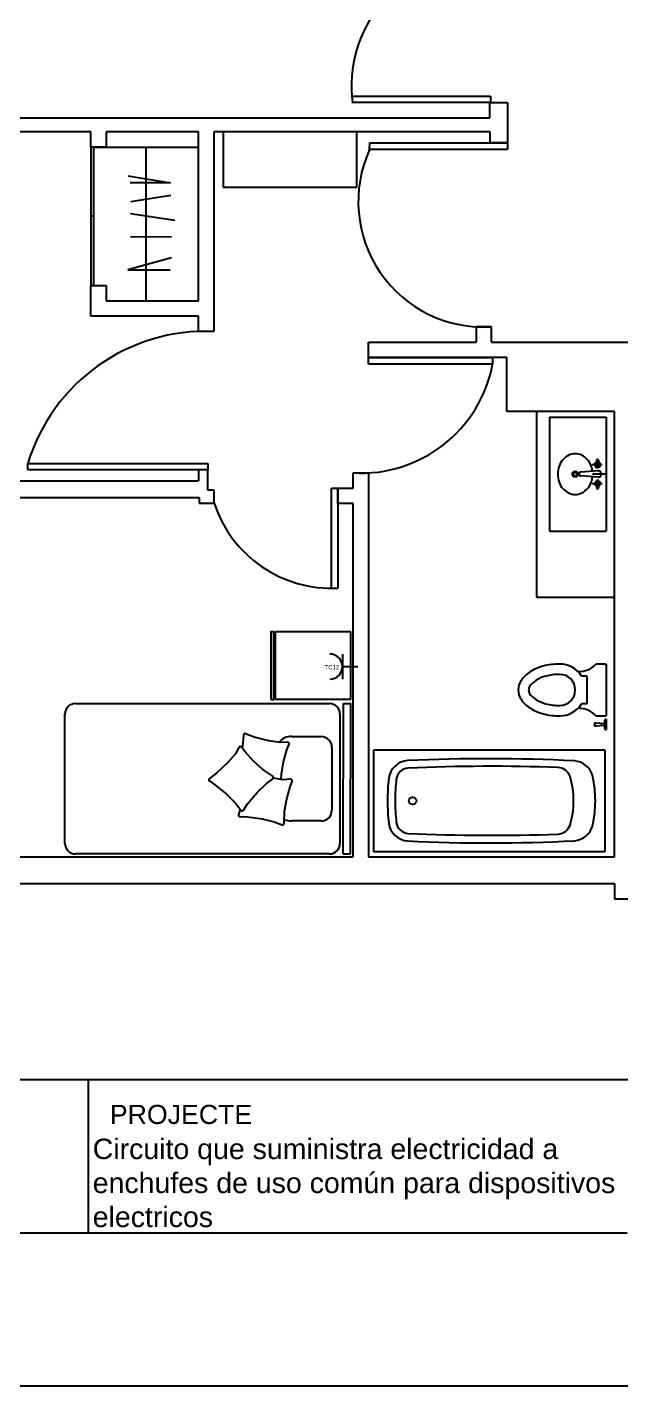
# Model space of a CAD drawing. Header units: millimetres. Extents: x 2377 to 4712, y -254 to 3188.
# Drawn here: x 2511.4 to 2589, y 1298.2 to 1475.9 of the extents above; entities that cross this region are included whole.
import ezdxf

# ---------------------------------------------------------------- set-up
doc = ezdxf.new("R2010")
doc.units = ezdxf.units.MM
doc.layers.add('Enchufes', color=30, linetype='Continuous')
doc.layers.add('Mobiliario', color=254, linetype='Continuous')
doc.styles.get("Standard").update_dxf_attribs({"font": 'arial.ttf'})

# ---------------------------------------------------------------- blocks, each defined once
blk = doc.blocks.new('*U7')
for p, q in [((-976.2, 0.3), (-976.2, -499.7)), ((-526.2, 0.3), (-976.2, 0.3)), ((-526.2, 0.3), (-526.2, -499.7)), ((500, -0.3), (-500, 0.3)), ((-500, -48.3), (-500, 0.3)), ((500, -48.8), (-500, -48.3)), ((-430, -71.4), (430, -71.4)), ((500, -48.8), (500, -0.3)), ((-500, -1830), (-500, -141.4)), ((-209.2, -124.8), (209.2, -124.8)), ((500, -141.4), (500, -1830)), ((-280.5, -391.6), (-280.5, -196)), ((280.5, -196), (280.5, -391.6)), ((-526.2, -499.7), (-976.2, -499.7)), ((430, -1900), (-430, -1900))]:
    blk.add_line(p, q)
for points in [[(5, -461), (-31.1, -459.9), (-112.9, -445.4), (-193, -423.2), (-229.4, -409.2, 0.550421), (-243.6, -419.7), (-239.9, -469.3), (-252.7, -543.4), (-277, -641.2), (-299.4, -699, 0.502905), (-290.4, -713.2), (-235.5, -717.5), (-203.7, -720.9)], [(204.7, -733.7), (237.6, -746.1, 0.517444), (251.8, -736.5), (252.9, -686.9), (267.1, -588.8), (285.5, -507.9), (305.6, -456.2, 0.51806), (296.2, -441.9), (215.9, -439.4), (134.1, -424.9), (54, -402.7), (17.6, -388.7, 0.550421), (3.4, -399.3), (7.1, -448.8), (-4.2, -514)]]:
    blk.add_lwpolyline(points, format="xyb")
blk.add_lwpolyline([(-526.3, -530.5), (-526.3, -510.8), (-976.2, -510.8), (-976.2, -530.5)], close=True)
blk.add_lwpolyline([(-108.6, -816.7), (-38.8, -889.4), (-1.9, -939.1, 0.502905), (15, -939.1), (47.8, -895), (100.9, -827.9), (165.1, -763.6), (209.9, -729.8, 0.517444), (209.3, -712.7), (167.9, -685.3), (92.5, -621), (33.8, -562.3), (0.9, -517.7, 0.51806), (-16.2, -518), (-61.2, -584.6), (-117, -646.1), (-178.5, -702.1), (-209.8, -725.4, 0.550421), (-208.4, -743.1), (-164.5, -766.4)], format="xyb", close=True)
for centre, radius, start, end in [((-430, -141.4), 70, 90, 180), ((430, -141.4), 70, 0, 90), ((-209.2, -196), 71.3, 89.99639, 180), ((209.2, -196), 71.3, 0, 90), ((-174.8, -395.7), 105.8, 177.773, 230.96522), ((174.8, -395.7), 105.8, 334.56547, 2.227), ((-430, -1830), 70, 180, 270), ((430, -1830), 70, 270, 0)]:
    blk.add_arc(centre, radius, start, end)
blk = doc.blocks.new('bn04-7')
for p, q in [((0, 0), (0, -0.147)), ((-0.6, 0), (0.6, 0)), ((-0.6, -0.6), (-0.6, 0)), ((-0.058, -0.092), (-0.151, -0.092)), ((-0.122, -0.087), (-0.112, -0.087)), ((-0.122, -0.098), (-0.112, -0.098)), ((-0.1, -0.148), (-0.1, -0.045)), ((-0.033, -0.08), (-0.02, -0.271)), ((0.034, -0.086), (0.02, -0.271)), ((0.058, -0.092), (0.151, -0.092)), ((0.1, -0.148), (0.1, -0.045)), ((0.122, -0.087), (0.112, -0.087)), ((0.122, -0.098), (0.112, -0.098)), ((0.6, -0.6), (0.6, 0)), ((-0.005, -0.286), (0.005, -0.286)), ((-0.6, -0.6), (0.6, -0.6))]:
    blk.add_line(p, q)
for centre, radius in [((-0.1, -0.092), 0.0118), ((0.1, -0.092), 0.0118), ((0, -0.328), 0.03), ((0, -0.328), 0.02)]:
    blk.add_circle(centre, radius)
for centre, radius, start, end in [((-0.142, -0.092), 0.0118, 39.1354, 320.8646), ((-0.131, -0.083), 0.0025, 219.1354, 256.4029), ((-0.131, -0.101), 0.0025, 103.5971, 140.8646), ((-0.123, -0.049), 0.0381, 256.4029, 272.0458), ((-0.123, -0.136), 0.0381, 87.9542, 103.5971), ((-0.1, -0.092), 0.0299, 191.7173, 168.2827), ((-0.1, -0.092), 0.0235, 194.2864, 165.7136), ((-0.112, -0.084), 0.003, 270, 324.6965), ((-0.112, -0.101), 0.003, 35.3035, 90), ((0.055, -0.103), 0.0911, 153.0547, 165.3672), ((-0.006, -0.094), 0.0379, 104.9144, 122.742), ((0, -0.113), 0.0583, 90, 104.9144), ((0, -0.113), 0.0583, 75.0856, 90), ((0.005, -0.094), 0.0379, 57.258, 75.0856), ((-0.056, -0.103), 0.0911, 14.6328, 26.9453), ((0.025, -0.085), 0.00867, 0, 32.7882), ((0.025, -0.085), 0.00867, 350.3449, 0), ((0.1, -0.092), 0.0299, 11.7173, 348.2827), ((0.1, -0.092), 0.0235, 14.2864, 345.7136), ((0.112, -0.084), 0.003, 215.3035, 270), ((0.112, -0.101), 0.003, 90, 144.6965), ((0.123, -0.049), 0.0381, 267.9542, 283.5971), ((0.123, -0.136), 0.0381, 76.4029, 92.0458), ((0.131, -0.083), 0.0025, 283.5971, 320.8646), ((0.131, -0.101), 0.0025, 39.1354, 76.4029), ((0.142, -0.092), 0.0118, 219.1354, 140.8646), ((-0.055, -0.328), 0.16, 154.2946, 180), ((-0.028, -0.341), 0.189, 130.7108, 154.2946), ((-0.011, -0.361), 0.216, 109.6169, 130.7108), ((0, -0.393), 0.249, 96.5773, 109.6169), ((-0.005, -0.271), 0.015, 180, 270), ((0.005, -0.271), 0.015, 270, 0), ((0, -0.393), 0.249, 70.3831, 83.252), ((0.011, -0.361), 0.216, 49.2892, 70.3831), ((0.028, -0.341), 0.189, 25.7054, 49.2892), ((0.055, -0.328), 0.16, 0, 25.7054), ((-0.055, -0.328), 0.16, 180, 205.7054), ((-0.028, -0.315), 0.189, 205.7054, 229.2892), ((0.028, -0.315), 0.189, 310.7108, 334.2946), ((0.055, -0.328), 0.16, 334.2946, 360), ((-0.011, -0.295), 0.216, 229.2892, 250.3831), ((0, -0.264), 0.249, 250.3831, 270), ((0, -0.264), 0.249, 270, 289.6169), ((0.011, -0.295), 0.216, 289.6169, 310.7108)]:
    blk.add_arc(centre, radius, start, end)
blk = doc.blocks.new('bn34-3')
at = {"linetype": 'ByBlock'}
for p, q in [((-0.1765, 0), (-0.1765, -0.0706)), ((-0.1765, 0), (0.1765, 0)), ((0.1765, -0.0706), (0.1765, 0)), ((0.2, 0), (0.2706, 0)), ((0.2, 0), (0.2059, -0.0118)), ((0.2647, -0.0118), (0.2706, 0)), ((0.2059, -0.0118), (0.2647, -0.0118)), ((0.2235, -0.0706), (0.2294, -0.0118)), ((0.2412, -0.0118), (0.2471, -0.0706)), ((-0.0941, -0.1294), (-0.0941, -0.1684)), ((0.0941, -0.1294), (-0.0941, -0.1294)), ((0.0941, -0.1294), (0.0941, -0.1684))]:
    blk.add_line(p, q, dxfattribs=at)
for centre, radius, start, end in [((-0.2843, -0.1882), 0.1596, 358.33784, 47.48955), ((0.2843, -0.1882), 0.1596, 132.51045, 181.66216), ((0.2353, -0.0706), 0.0118, 180, 0), ((0, -0.3176), 0.1765, 122.23095, 180), ((0, -0.3176), 0.1765, 0, 57.76905), ((0, -0.3176), 0.1059, 0, 180), ((0.2737, -0.3176), 0.4502, 180.00004, 194.51425), ((0.2737, -0.3176), 0.3796, 180.00003, 194.51424), ((-0.2737, -0.3176), 0.3796, 345.48576, 359.99997), ((-0.2737, -0.3176), 0.4502, 345.48575, 359.99996), ((0.1387, -0.3526), 0.3108, 194.51426, 212.00539), ((0.1387, -0.3526), 0.2402, 194.51426, 212.0054), ((-0.1387, -0.3526), 0.2402, 327.9946, 345.48574), ((-0.1387, -0.3526), 0.3108, 327.99461, 345.48574), ((0.0535, -0.4059), 0.2103, 212.00541, 236.46588), ((0.0535, -0.4059), 0.1397, 212.00541, 236.46587), ((0, -0.4866), 0.0428, 236.46596, 269.99998), ((0, -0.4866), 0.0428, 270.00002, 303.53404), ((-0.0535, -0.4059), 0.1397, 303.53413, 327.99459), ((-0.0535, -0.4059), 0.2103, 303.53412, 327.99459), ((0, -0.4866), 0.1134, 236.46593, 269.99995), ((0, -0.4866), 0.1134, 270.00005, 303.53407)]:
    blk.add_arc(centre, radius, start, end, dxfattribs=at)
blk = doc.blocks.new('A$C57724086')
at = {"layer": 'Mobiliario'}
for p, q in [((0, 0), (0, 1.7)), ((0, 1.7), (0.75, 1.7)), ((0.75, 1.7), (0.75, 0)), ((0.75, 0), (0, 0))]:
    blk.add_line(p, q, dxfattribs=at)
blk.add_circle((0.375, 1.415), 0.0275, dxfattribs=at)
for centre, radius, start, end in [((0.375, 0.1136), 1.4864, 89.99877, 96.41619), ((0.375, 0.1136), 1.4864, 83.58381, 90.00123), ((0.2293, 1.4421), 0.15, 97.82457, 176.29967), ((0.2293, 1.4421), 0.094, 97.82457, 176.29967), ((0.375, 0.1107), 1.4333, 89.99873, 96.34838), ((0.375, 0.1107), 1.4333, 83.65162, 90.00127), ((0.5207, 1.4421), 0.094, 3.70033, 82.17543), ((0.5207, 1.4421), 0.15, 3.70033, 82.17543), ((12.3216, 0.8538), 12.2566, 177.20377, 182.94309), ((13.2155, 0.8326), 13.0945, 177.30557, 182.13423), ((-12.4655, 0.8326), 13.0945, 357.86577, 2.69443), ((-11.5716, 0.8538), 12.2566, 357.05691, 2.79623), ((0.23, 0.3501), 0.1, 182.9309, 250.22209), ((0.52, 0.3501), 0.1, 289.77791, 357.0691), ((0.2308, 0.2347), 0.15, 183.89471, 255.30141), ((0.3748, 0.858), 0.628, 253.47012, 270.01863), ((0.3752, 0.858), 0.628, 269.98137, 286.52988), ((0.5192, 0.2347), 0.15, 284.69859, 356.10529), ((0.3749, 0.9245), 0.8545, 257.69314, 270.00758), ((0.3751, 0.9245), 0.8545, 269.99242, 282.30686)]:
    blk.add_arc(centre, radius, start, end, dxfattribs=at)

msp = doc.modelspace()

# ---------------------------------------------------------------- linework, layer by layer
at = {"transparency": 33554687}
for p, q in [((2571.87, 1464.03), (2571.87, 1466.01)), ((2571.87, 1466.01), (2574.2, 1466.01)), ((2574.2, 1466.01), (2574.2, 1460.73)), ((2457.33, 1464.03), (2571.87, 1464.03)), ((2519.69, 1462.2), (2457.33, 1462.2)), ((2519.69, 1460.19), (2519.69, 1462.2)), ((2533.76, 1462.2), (2521.7, 1462.2)), ((2521.7, 1462.2), (2521.7, 1460.19)), ((2533.76, 1440.1), (2533.76, 1462.2)), ((2571.94, 1462.2), (2535.77, 1462.2)), ((2535.77, 1462.2), (2535.77, 1436.08)), ((2571.94, 1460.73), (2571.94, 1462.2)), ((2574.2, 1460.73), (2571.94, 1460.73)), ((2521.7, 1460.19), (2519.69, 1460.19)), ((2519.69, 1460.19), (2519.69, 1442.11)), ((2520.03, 1460.19), (2520.03, 1442.11)), ((2520.03, 1460.19), (2526.86, 1460.19)), ((2521.7, 1460.19), (2533.76, 1460.19)), ((2526.86, 1460.19), (2526.86, 1440.1)), ((2524.56, 1456.43), (2530.09, 1455.51)), ((2530.09, 1455.51), (2524.82, 1455.51)), ((2530.17, 1453.85), (2524.93, 1453.04)), ((2520.03, 1451.15), (2519.69, 1451.15)), ((2524.86, 1451.5), (2530.66, 1450.62)), ((2524.86, 1448.49), (2530.22, 1448.46)), ((2530.24, 1445.7), (2524.54, 1444.16)), ((2524.54, 1444.16), (2530.08, 1444.16)), ((2519.69, 1438.09), (2519.69, 1442.11)), ((2519.69, 1442.11), (2521.7, 1442.11)), ((2521.7, 1442.11), (2521.7, 1440.1)), ((2521.7, 1440.1), (2533.76, 1440.1)), ((2533.76, 1438.09), (2519.69, 1438.09)), ((2533.76, 1436.08), (2533.76, 1438.09)), ((2535.77, 1436.08), (2533.76, 1436.08)), ((2572.1, 1436.68), (2570.09, 1436.68)), ((2570.09, 1436.68), (2570.09, 1434.68)), ((2572.1, 1434.68), (2572.1, 1436.68)), ((2556.02, 1432.67), (2556.02, 1434.68)), ((2556.02, 1432.67), (2556.02, 1434.68)), ((2556.02, 1434.68), (2570.09, 1434.68)), ((2572.1, 1434.68), (2602.24, 1434.68)), ((2574.11, 1432.67), (2556.02, 1432.67)), ((2574.11, 1425.63), (2574.11, 1432.67)), ((2588.17, 1425.63), (2574.11, 1425.63)), ((2588.17, 1367.36), (2588.17, 1425.63)), ((2535.01, 1417.99), (2533.76, 1417.99)), ((2533.76, 1417.99), (2533.76, 1416.55)), ((2535.01, 1415.34), (2535.01, 1417.99)), ((2457.33, 1416.55), (2533.76, 1416.55)), ((2554.01, 1415.59), (2554.01, 1417.6)), ((2554.01, 1417.6), (2556.02, 1417.6)), ((2554.01, 1417.6), (2556.02, 1417.6)), ((2556.02, 1417.6), (2556.02, 1367.36)), ((2556.02, 1417.6), (2556.02, 1367.36)), ((2457.33, 1414.38), (2533.87, 1414.38)), ((2533.87, 1414.38), (2533.87, 1413.64)), ((2535.8, 1415.34), (2535.01, 1415.34)), ((2535.8, 1413.64), (2535.8, 1415.34)), ((2552, 1413.58), (2552, 1415.59)), ((2552, 1415.59), (2554.01, 1415.59)), ((2533.87, 1413.64), (2535.8, 1413.64)), ((2554.01, 1413.58), (2552, 1413.58)), ((2554.01, 1367.36), (2554.01, 1413.58)), ((2461.02, 1367.36), (2554.01, 1367.36)), ((2556.02, 1367.36), (2578.13, 1367.36)), ((2578.13, 1367.36), (2588.17, 1367.36)), ((2460.23, 1363.88), (2588.17, 1363.88)), ((2588.17, 1363.88), (2588.17, 1361.87)), ((2588.17, 1361.87), (2598.22, 1361.87)), ((2787.85, 1338.2), (2392.36, 1338.2)), ((2519.36, 1318.2), (2519.36, 1338.2)), ((2438.36, 1318.2), (2519.36, 1318.2)), ((2519.36, 1318.2), (2589.86, 1318.2)), ((2377.31, 1298.2), (2797.31, 1298.2))]:
    msp.add_line(p, q, dxfattribs=at)
at = {"layer": 'Enchufes', "transparency": 33554687}
for p, q in [((2552.6, 1393.9), (2552.6, 1390.6)), ((2552.6, 1392.25), (2554.61, 1392.25))]:
    msp.add_line(p, q, dxfattribs=at)
msp.add_arc((2550.95, 1392.25), 1.65, 270, 90, dxfattribs=at)
at = {"layer": 'Mobiliario', "transparency": 33554687}
for p, q in [((2553.83, 1466.86), (2571.95, 1466.86)), ((2553.83, 1466.86), (2553.91, 1466.01)), ((2571.87, 1466.01), (2553.83, 1466.01)), ((2571.95, 1466.86), (2571.95, 1466.01)), ((2536.99, 1462.2), (2536.99, 1454.94)), ((2554.5, 1454.94), (2554.5, 1462.2)), ((2556.16, 1460.73), (2556.08, 1459.89)), ((2556.16, 1460.73), (2574.2, 1460.73)), ((2574.2, 1460.73), (2574.2, 1459.89)), ((2574.2, 1459.89), (2556.08, 1459.89)), ((2536.99, 1454.94), (2554.5, 1454.94)), ((2556.02, 1431.82), (2556.02, 1432.67)), ((2556.02, 1432.67), (2572.24, 1432.67)), ((2572.24, 1432.67), (2572.24, 1431.82)), ((2574.11, 1432.67), (2574.14, 1432.67)), ((2572.24, 1431.82), (2556.02, 1431.82)), ((2577.99, 1425.63), (2577.99, 1401.32)), ((2511.45, 1417.99), (2511.45, 1418.83)), ((2511.45, 1418.83), (2535.01, 1418.83)), ((2533.76, 1417.99), (2511.45, 1417.99)), ((2535.01, 1418.83), (2535.01, 1417.99)), ((2551.16, 1402.52), (2551.16, 1415.59)), ((2551.16, 1415.59), (2552, 1415.59)), ((2552, 1415.51), (2552, 1402.52)), ((2551.16, 1402.52), (2552, 1402.52)), ((2577.99, 1401.32), (2588.17, 1401.32))]:
    msp.add_line(p, q, dxfattribs=at)
for centre, radius, start, end in [((2570.13, 1468.28), 16.36, 87.9494, 184.995), ((2571.09, 1453.07), 16.42, 155.4642, 273.5086), ((2534.76, 1411.73), 24.38, 87.6377, 163.0439), ((2555.02, 1435.1), 17.54, 266.7154, 349.2284), ((2551.21, 1418.73), 16.23, 198.2704, 272.7944)]:
    msp.add_arc(centre, radius, start, end, dxfattribs=at)

# ---------------------------------------------------------------- block references
at = {"layer": 'Mobiliario', "transparency": 33554687, "rotation": 270}
for name, p, xscale, yscale, zscale in [('bn04-7', (2587.12, 1417.43), 12.40702676784693, 12.40702676784693, 12.40702676784693), ('*U7', (2553.67, 1377.59), 0.01966858317088766, 0.01966858317088766, 0.01966858317088766), ('bn34-3', (2587.12, 1389.2), 19.2017605834986, 19.2017605834986, 19.2017605834986)]:
    msp.add_blockref(name, p, dxfattribs=dict(at, xscale=xscale, yscale=yscale, zscale=zscale))
at = {"layer": 'Mobiliario', "color": 7, "transparency": 33554687, "xscale": 17.77249527351093, "yscale": 17.77249527351093, "zscale": 17.77249527351093, "rotation": 90}
msp.add_blockref('A$C57724086', (2586.93, 1368.04), dxfattribs=at)

# ---------------------------------------------------------------- texts
at = {"transparency": 33554687, "insert": (2522.17, 1334.94), "char_height": 2.5, "attachment_point": 1}
msp.add_mtext_dynamic_manual_height_columns('PROJECTE', width=37.0564, gutter_width=12.5, heights=[0], dxfattribs=at)
at = {"transparency": 33554687, "insert": (2519.93, 1330.52), "char_height": 2.668, "width": 154.0982, "attachment_point": 1}
msp.add_mtext('Circuito que suministra electricidad a \\Penchufes de uso común para dispositivos\\Pelectricos', dxfattribs=at)
at = {"layer": 'Enchufes', "transparency": 33554687, "insert": (2550.27, 1392.45), "char_height": 0.556, "attachment_point": 1}
msp.add_mtext_dynamic_manual_height_columns('TC12', width=1.9736, gutter_width=2.78, heights=[0], dxfattribs=at)

doc.saveas('drawing.dxf')
